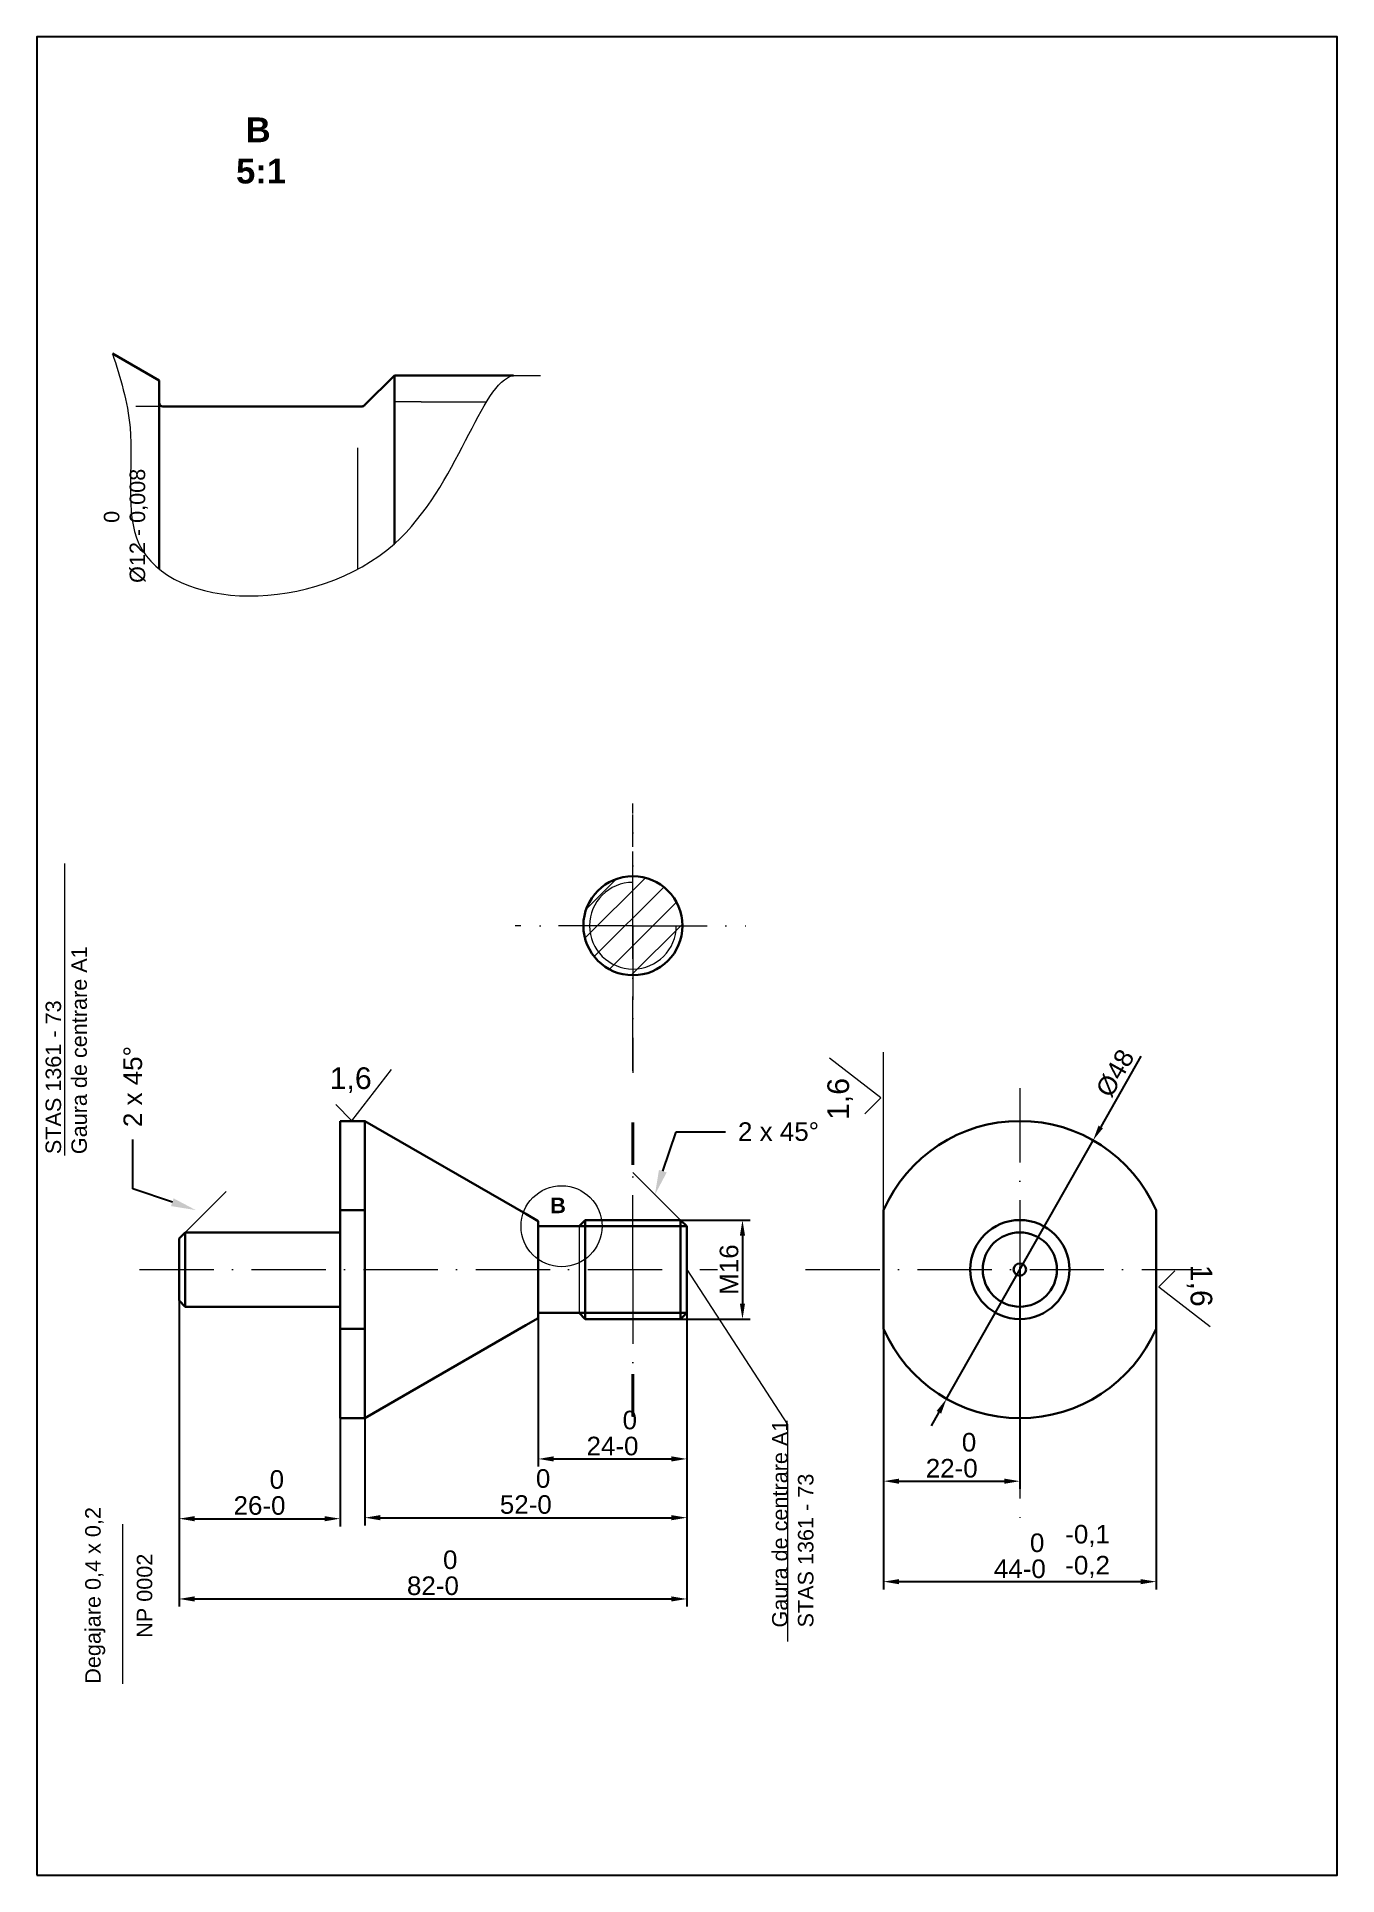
# Model space of a CAD drawing. Header units: millimetres. Extents: x 0 to 210, y 0 to 297.
import ezdxf
from ezdxf import colors
from ezdxf.entities.mleader import LeaderData, LeaderLine
from ezdxf.math import Vec2, Vec3

# ---------------------------------------------------------------- set-up
doc = ezdxf.new("R2010")
doc.units = ezdxf.units.MM
doc.linetypes.add('ACAD_ISO10W100', pattern=[18, 12, -3, 0, -3])
for name, color, linetype, lineweight in [('axa', 7, 'ACAD_ISO10W100', 0), ('contur', 7, 'Continuous', 30), ('cote', 7, 'Continuous', 0)]:
    doc.layers.add(name, color=color, linetype=linetype, lineweight=lineweight)
doc.styles.add('Annotative', font='Arial.ttf')
doc.styles.get("Standard").update_dxf_attribs({"font": 'Arial.ttf'})
doc.dimstyles.new('cote', dxfattribs={"dimtxt": 3, "dimasz": 2.5, "dimexe": 1.2465, "dimexo": 0.625, "dimtad": 1, "dimtxsty": 'Standard', "dimcen": 2.5, "dimadec": 0, "dimazin": 0, "dimtol": 1, "dimtm": 1e-09, "dimtfac": 1, "dimtmove": 0, "dimatfit": 3, "dimfxl": 1, "dimarcsym": 0})

# ---------------------------------------------------------------- blocks, each defined once
blk = doc.blocks.new('*D1')
at = {"layer": 'cote', "color": 0, "lineweight": -2, "transparency": 16777216}
for p, q in [((22.97, 97.22), (22.97, 56.35)), ((48.97, 97.22), (48.97, 56.35)), ((25.47, 57.6), (46.47, 57.6))]:
    blk.add_line(p, q, dxfattribs=at)
at = {"layer": 'cote', "color": 0, "transparency": 16777216}
for points in [[(25.47, 58.01), (25.47, 57.18), (22.97, 57.6)], [(46.47, 58.01), (46.47, 57.18), (48.97, 57.6)]]:
    blk.add_solid(points, dxfattribs=at)
at = {"layer": 'Defpoints', "color": 0, "transparency": 16777216}
for p in [(22.97, 97.84), (48.97, 97.84), (48.97, 57.6)]:
    blk.add_point(p, dxfattribs=at)
at = {"layer": 'cote', "color": 0, "transparency": 16777216, "insert": (35.97, 61.81), "char_height": 3, "attachment_point": 5}
blk.add_mtext('26\\S 0^ -0;', dxfattribs=at)
blk = doc.blocks.new('*D2')
at = {"layer": 'cote', "color": 0, "lineweight": -2, "transparency": 16777216}
for p, q in [((52.97, 97.22), (52.97, 56.51)), ((104.97, 97.22), (104.97, 56.51)), ((55.47, 57.76), (102.47, 57.76))]:
    blk.add_line(p, q, dxfattribs=at)
at = {"layer": 'cote', "color": 0, "transparency": 16777216}
for points in [[(55.47, 58.18), (55.47, 57.34), (52.97, 57.76)], [(102.47, 58.18), (102.47, 57.34), (104.97, 57.76)]]:
    blk.add_solid(points, dxfattribs=at)
at = {"layer": 'Defpoints', "color": 0, "transparency": 16777216}
for p in [(52.97, 97.84), (104.97, 97.84), (104.97, 57.76)]:
    blk.add_point(p, dxfattribs=at)
at = {"layer": 'cote', "color": 0, "transparency": 16777216, "insert": (78.97, 61.97), "char_height": 3, "attachment_point": 5}
blk.add_mtext('52\\S 0^ -0;', dxfattribs=at)
blk = doc.blocks.new('*D3')
at = {"layer": 'cote', "color": 0, "lineweight": -2, "transparency": 16777216}
for p, q in [((80.97, 90.22), (80.97, 66.01)), ((104.97, 90.22), (104.97, 66.01)), ((83.47, 67.25), (102.47, 67.25))]:
    blk.add_line(p, q, dxfattribs=at)
at = {"layer": 'cote', "color": 0, "transparency": 16777216}
for points in [[(83.47, 67.67), (83.47, 66.84), (80.97, 67.25)], [(102.47, 67.67), (102.47, 66.84), (104.97, 67.25)]]:
    blk.add_solid(points, dxfattribs=at)
at = {"layer": 'Defpoints', "color": 0, "transparency": 16777216}
for p in [(80.97, 90.84), (104.97, 90.84), (104.97, 67.25)]:
    blk.add_point(p, dxfattribs=at)
at = {"layer": 'cote', "color": 0, "transparency": 16777216, "insert": (92.97, 71.44), "char_height": 3, "attachment_point": 5}
blk.add_mtext('24\\S 0^ -0;', dxfattribs=at)
blk = doc.blocks.new('*D4')
at = {"layer": 'cote', "color": 0, "lineweight": -2, "transparency": 16777216}
for p, q in [((22.97, 97.22), (22.97, 43.39)), ((104.97, 97.22), (104.97, 43.39)), ((25.47, 44.63), (102.47, 44.63))]:
    blk.add_line(p, q, dxfattribs=at)
at = {"layer": 'cote', "color": 0, "transparency": 16777216}
for points in [[(25.47, 45.05), (25.47, 44.22), (22.97, 44.63)], [(102.47, 45.05), (102.47, 44.22), (104.97, 44.63)]]:
    blk.add_solid(points, dxfattribs=at)
at = {"layer": 'Defpoints', "color": 0, "transparency": 16777216}
for p in [(22.97, 97.84), (104.97, 97.84), (104.97, 44.63)]:
    blk.add_point(p, dxfattribs=at)
at = {"layer": 'cote', "color": 0, "transparency": 16777216, "insert": (63.97, 48.85), "char_height": 3, "attachment_point": 5}
blk.add_mtext('82\\S 0^ -0;', dxfattribs=at)
blk = doc.blocks.new('*D5')
at = {"layer": 'cote', "color": 0, "lineweight": -2, "transparency": 16777216}
for p, q in [((158.75, 98.22), (158.75, 62.41)), ((136.75, 97.22), (136.75, 62.41)), ((139.25, 63.66), (156.25, 63.66))]:
    blk.add_line(p, q, dxfattribs=at)
at = {"layer": 'cote', "color": 0, "transparency": 16777216}
for points in [[(139.25, 64.07), (139.25, 63.24), (136.75, 63.66)], [(156.25, 64.07), (156.25, 63.24), (158.75, 63.66)]]:
    blk.add_solid(points, dxfattribs=at)
at = {"layer": 'Defpoints', "color": 0, "transparency": 16777216}
for p in [(158.75, 98.84), (136.75, 97.84), (158.75, 63.66)]:
    blk.add_point(p, dxfattribs=at)
at = {"layer": 'cote', "color": 0, "transparency": 16777216, "insert": (147.75, 67.85), "char_height": 3, "attachment_point": 5}
blk.add_mtext('22\\S 0^ -0;', dxfattribs=at)
blk = doc.blocks.new('*D6')
at = {"layer": 'cote', "color": 0, "lineweight": -2, "transparency": 16777216}
for p, q in [((136.75, 97.22), (136.75, 46.18)), ((180.75, 97.22), (180.75, 46.18)), ((139.25, 47.43), (178.25, 47.43))]:
    blk.add_line(p, q, dxfattribs=at)
at = {"layer": 'cote', "color": 0, "transparency": 16777216}
for points in [[(139.25, 47.84), (139.25, 47.01), (136.75, 47.43)], [(178.25, 47.84), (178.25, 47.01), (180.75, 47.43)]]:
    blk.add_solid(points, dxfattribs=at)
at = {"layer": 'Defpoints', "color": 0, "transparency": 16777216}
for p in [(136.75, 97.84), (180.75, 97.84), (180.75, 47.43)]:
    blk.add_point(p, dxfattribs=at)
at = {"layer": 'cote', "color": 0, "transparency": 16777216, "insert": (158.75, 51.61), "char_height": 3, "attachment_point": 5}
blk.add_mtext('44\\S 0^ -0;', dxfattribs=at)
blk = doc.blocks.new('*D7')
at = {"layer": 'cote', "color": 0, "lineweight": -2, "transparency": 16777216}
for p, q in [((96.89, 105.84), (115.2, 105.84)), ((113.96, 103.34), (113.96, 92.34)), ((96.89, 89.84), (115.2, 89.84))]:
    blk.add_line(p, q, dxfattribs=at)
at = {"layer": 'cote', "color": 0, "transparency": 16777216}
for points in [[(113.54, 103.34), (114.37, 103.34), (113.96, 105.84)], [(113.54, 92.34), (114.37, 92.34), (113.96, 89.84)]]:
    blk.add_solid(points, dxfattribs=at)
at = {"layer": 'Defpoints', "color": 0, "transparency": 16777216}
for p in [(96.27, 105.84), (96.27, 89.84), (113.96, 89.84)]:
    blk.add_point(p, dxfattribs=at)
at = {"layer": 'cote', "color": 0, "transparency": 16777216, "insert": (111.8, 97.84), "char_height": 3, "width": 11.0356, "attachment_point": 5, "rotation": 90}
blk.add_mtext('M16', dxfattribs=at)
blk = doc.blocks.new('*D8')
at = {"layer": 'cote', "color": 0, "lineweight": -2, "transparency": 16777216}
for p, q in [((178.28, 132.3), (171.82, 120.9)), ((146.91, 76.96), (170.58, 118.72)), ((145.68, 74.79), (144.44, 72.62))]:
    blk.add_line(p, q, dxfattribs=at)
at = {"layer": 'cote', "color": 0, "transparency": 16777216}
for points in [[(171.45, 121.1), (172.18, 120.69), (170.58, 118.72)], [(145.31, 75), (146.04, 74.58), (146.91, 76.96)]]:
    blk.add_solid(points, dxfattribs=at)
at = {"layer": 'Defpoints', "color": 0, "transparency": 16777216}
for p in [(170.58, 118.72), (146.91, 76.96)]:
    blk.add_point(p, dxfattribs=at)
at = {"layer": 'cote', "color": 0, "transparency": 16777216, "insert": (174.16, 129.57), "char_height": 3, "attachment_point": 5, "rotation": 60.4499}
blk.add_mtext('%%C48', dxfattribs=at)
blk = doc.blocks.new('block')
at = {"layer": 'cote'}
for p, q in [((51.6, 125.02), (58.03, 133.31)), ((49.01, 127.61), (51.6, 125.02))]:
    blk.add_line(p, q, dxfattribs=at)
blk.add_attdef('1,6', (48.02, 130.14), '', height=3.5, dxfattribs=at)

msp = doc.modelspace()

# ---------------------------------------------------------------- hatches: boundary and pattern name
at = {"layer": 'cote'}
h = msp.add_hatch(dxfattribs=at)
h.set_pattern_fill('ANSI31', color=256)
h.paths.add_polyline_path([(96.27, 160.394, 0.4142136), (89.27, 153.394), (96.27, 153.394)], flags=17)
h.paths.add_polyline_path([(96.27, 161.394), (96.27, 153.394), (104.27, 153.394, 0.4142136)])
h.paths.add_polyline_path([(103.27, 153.394), (96.27, 153.394), (96.27, 146.394, 0.4142136)], flags=17)
h.paths.add_polyline_path([(104.27, 153.394), (103.27, 153.394, -0.4142136), (96.27, 146.394), (96.27, 145.394, 0.4142136)])
h.paths.add_polyline_path([(96.27, 153.394), (89.27, 153.394, 0.4142136), (96.27, 146.394)], flags=17)
h.paths.add_polyline_path([(89.27, 153.394), (88.27, 153.394, 0.4142136), (96.27, 145.394), (96.27, 146.394, -0.4142136)])
h.paths.add_polyline_path([(96.27, 160.394), (96.27, 161.394, 0.4142136), (88.27, 153.394), (89.27, 153.394, -0.4142136)])

# ---------------------------------------------------------------- linework, layer by layer
msp.add_lwpolyline([(0, 0), (210, 0), (210, 297), (0, 297)], close=True)
at = {"layer": 'axa'}
for p, q in [((96.27, 153.394), (96.27, 173.126)), ((96.27, 129.941), (96.27, 171.363)), ((96.27, 153.394), (77.238, 153.394)), ((96.27, 153.394), (114.479, 153.394)), ((96.27, 153.394), (96.27, 129.628)), ((158.746, 127.137), (158.746, 56.897)), ((96.27, 97.843), (96.27, 117.574)), ((136.746, 107.435), (136.746, 88.251)), ((180.746, 107.435), (180.746, 88.251)), ((16.58, 97.843), (109.941, 97.843)), ((96.27, 97.843), (96.27, 74.077)), ((124.137, 97.843), (188.105, 97.843))]:
    msp.add_line(p, q, dxfattribs=at)
at = {"layer": 'contur'}
for p, q in [((12.235, 245.814), (19.77, 241.464)), ((19.77, 241.464), (19.77, 238.293)), ((19.77, 241.464), (19.77, 237.893)), ((19.77, 241.464), (19.77, 210.982)), ((57.77, 242.293), (52.945, 237.469)), ((76.977, 242.293), (57.77, 242.293)), ((57.77, 242.293), (57.77, 215.111)), ((38.65, 237.293), (20.37, 237.293)), ((52.521, 237.293), (38.65, 237.293)), ((48.97, 121.843), (48.97, 73.843)), ((52.97, 121.843), (48.97, 121.843)), ((52.97, 121.843), (52.97, 73.843)), ((52.97, 121.843), (78.95, 106.843)), ((52.97, 107.435), (48.97, 107.435)), ((136.746, 107.435), (136.746, 88.251)), ((180.746, 107.435), (180.746, 88.251)), ((78.95, 106.843), (80.97, 105.677)), ((80.97, 105.677), (80.97, 90.009)), ((84.746, 104.843), (80.97, 104.843)), ((104.97, 104.843), (84.746, 104.843)), ((88.57, 105.843), (87.57, 104.843)), ((88.57, 105.843), (88.57, 89.843)), ((103.97, 105.843), (88.57, 105.843)), ((88.57, 105.843), (88.57, 89.843)), ((103.97, 105.843), (104.97, 104.843)), ((103.97, 105.843), (103.97, 89.843)), ((104.97, 104.843), (104.97, 90.843)), ((22.97, 102.843), (23.97, 103.843)), ((22.97, 102.843), (22.97, 92.843)), ((48.97, 103.843), (23.97, 103.843)), ((23.97, 103.843), (23.97, 91.843)), ((103.97, 97.843), (103.97, 89.843)), ((22.97, 92.843), (23.97, 91.843)), ((48.97, 91.843), (23.97, 91.843)), ((78.95, 88.843), (80.97, 90.009)), ((85.623, 90.843), (80.97, 90.843)), ((104.97, 90.843), (85.623, 90.843)), ((88.57, 89.843), (87.57, 90.843)), ((103.97, 89.843), (88.57, 89.843)), ((103.97, 89.843), (96.27, 89.843)), ((103.97, 89.843), (104.97, 90.843)), ((52.97, 88.251), (48.97, 88.251)), ((52.97, 73.843), (78.95, 88.843)), ((52.97, 73.843), (48.97, 73.843))]:
    msp.add_line(p, q, dxfattribs=at)
for centre, radius in [((96.27, 153.394), 8), ((158.746, 97.843), 8), ((158.746, 97.843), 6), ((158.746, 97.843), 1)]:
    msp.add_circle(centre, radius, dxfattribs=at)
for centre, radius, start, end in [((20.37, 237.893), 0.6, 180, 270), ((52.521, 237.893), 0.6, 270, 315), ((158.746, 97.843), 24, 23.55646, 156.44354), ((158.746, 97.843), 24, 203.55646, 336.44354)]:
    msp.add_arc(centre, radius, start, end, dxfattribs=at)
at = {"layer": 'cote'}
for p, q in [((76.977, 242.293), (81.333, 242.293)), ((62.065, 238), (57.77, 238)), ((62.065, 238), (72.604, 238)), ((20.77, 237.293), (15.979, 237.293)), ((51.77, 230.604), (51.77, 210.959)), ((4.532, 116.28), (4.532, 163.432)), ((136.746, 107.435), (136.746, 132.959)), ((103.97, 105.843), (96.27, 113.543)), ((23.97, 103.843), (30.577, 110.45)), ((87.57, 104.843), (87.57, 90.843)), ((104.97, 97.843), (121.203, 72.802)), ((121.203, 72.802), (121.203, 52.72)), ((13.826, 56.699), (13.826, 30.938)), ((121.203, 52.72), (121.203, 37.741))]:
    msp.add_line(p, q, dxfattribs=at)
at = {"layer": 'cote', "const_width": 0.5}
for points in [[(96.27, 121.609), (96.27, 121.609), (96.27, 114.725)], [(96.27, 74.077), (96.27, 74.077), (96.27, 80.961)]]:
    msp.add_lwpolyline(points, dxfattribs=at)
at = {"layer": 'cote'}
for centre, radius in [((84.746, 104.843), 6.54), ((158.746, 97.843), 8)]:
    msp.add_circle(centre, radius, dxfattribs=at)
msp.add_arc((96.27, 153.394), 7, 90, 0, dxfattribs=at)
msp.add_open_spline([(12.235, 245.814), (13.462, 241.952), (16.575, 232.153), (10.971, 204.209), (63.757, 203.379), (71.626, 241.237), (76.977, 242.293)], degree=3, knots=[0, 0, 0, 0, 12.2578512, 31.1039958, 72.3694994, 105.6524405, 105.6524405, 105.6524405, 105.6524405], dxfattribs=at)

# ---------------------------------------------------------------- block references
for p, rotation in [((261.307, 73.978), 90), ((56.186, 146.651), 270)]:
    msp.add_blockref('block', p, dxfattribs=dict(at, rotation=rotation)).add_auto_attribs({'1,6': '1,6'})
msp.add_blockref('block', (-0.73, -3.126), dxfattribs=at).add_auto_attribs({'1,6': '1,6'})

# ---------------------------------------------------------------- texts
at = {"layer": 'cote', "attachment_point": 1}
for s, width, gutter_width, heights, insert, char_height in [('{\\fArial|b1|i0|c0|p0; B\\P5:1}', 23.77263, 12.5, [0], (32.177, 283.964), 4), ('-0,1\\P-0,2', 12.70449, 51.612, [10.999], (166.079, 56.593), 3)]:
    msp.add_mtext_dynamic_manual_height_columns(s, width=width, gutter_width=gutter_width, heights=heights, dxfattribs=dict(at, insert=insert, char_height=char_height))
at = {"layer": 'cote', "char_height": 2.5, "attachment_point": 1, "rotation": 90, "style": 'Annotative'}
for s, insert, width in [('          0\\P%%C12 - 0,008', (10.83, 208.768), 22.94411), ('STAS 1361 - 73 \\PGaura de centrare A1', (1.421, 116.485), 52.45014), ('Gaura de centrare A1\\PSTAS 1361 - 73', (118.747, 40.018), 35.54081), ('Degajare 0,4 x 0,2', (7.815, 30.938), 39.16742), ('NP 0002', (16.147, 38.359), 27.44306)]:
    msp.add_mtext(s, dxfattribs=dict(at, insert=insert, width=width))
at = {"layer": 'cote', "insert": (82.916, 109.454), "char_height": 2.5, "width": 5.65349, "attachment_point": 1, "style": 'Annotative'}
msp.add_mtext('{\\fArial|b1|i0|c0|p34;B}', dxfattribs=at)

# ---------------------------------------------------------------- dimensions: what is measured, and where the dimension line sits
at = {"layer": 'cote'}
dim = msp.add_diameter_dim_2p(p1=(146.91, 76.965), p2=(170.583, 118.721), text='%%C48', dimstyle='cote', dxfattribs=at)
dim.commit()
dim.dimension.update_dxf_attribs({"geometry": '*D8', "text_midpoint": (176.105, 128.462), "dimtype": 163})
dim = msp.add_linear_dim(base=(113.956, 89.843), p1=(96.27, 105.843), p2=(96.27, 89.843), angle=90, text='M16', dimstyle='cote', dxfattribs=at)
dim.commit()
dim.dimension.update_dxf_attribs({"geometry": '*D7', "text_midpoint": (111.799, 97.843)})
for base, p1, p2, picture, middle in [((158.746, 63.657), (136.746, 97.843), (158.746, 98.843), '*D5', (147.746, 67.845)), ((48.97, 57.597), (22.97, 97.843), (48.97, 97.843), '*D1', (35.97, 61.811)), ((104.97, 44.632), (22.97, 97.843), (104.97, 97.843), '*D4', (63.97, 48.846)), ((104.97, 57.761), (52.97, 97.843), (104.97, 97.843), '*D2', (78.97, 61.975)), ((180.746, 47.426), (136.746, 97.843), (180.746, 97.843), '*D6', (158.746, 51.614)), ((104.97, 67.255), (80.97, 90.843), (104.97, 90.843), '*D3', (92.97, 71.443))]:
    dim = msp.add_linear_dim(base=base, p1=p1, p2=p2, dimstyle='cote', dxfattribs=at)
    dim.commit()
    dim.dimension.update_dxf_attribs({"geometry": picture, "text_midpoint": middle})

# ---------------------------------------------------------------- leaders
ml = msp.add_multileader_mtext('Standard', dxfattribs=at)
ml.set_content('2 x 45%%D', color=256)
ml.set_leader_properties()
ml.build(insert=Vec2(0, 0))
ctx = ml.context
ctx.base_point, ctx.char_height, ctx.plane_origin, ctx.plane_x_axis, ctx.plane_y_axis = Vec3(15.523, 118.861), 3, Vec3(25.683, 107.447), Vec3(0, 1), Vec3(-1, 0)
notes = []
notes.append((ctx, [(0, (1, 1, 0), (15.523, 110.861), (0, 1), 8, [(0, [(25.683, 107.447)], 0, [])])]))
ctx.mtext.insert, ctx.mtext.text_direction, ctx.mtext.rotation, ctx.mtext.flow_direction = Vec3(13.997, 120.861), Vec3(0, 1), 1.5707963, 5
ml = msp.add_multileader_mtext('Standard', dxfattribs=at)
ml.set_content('2 x 45%%D', color=256)
ml.set_leader_properties()
ml.build(insert=Vec2(0, 0))
ctx = ml.context
ctx.base_point, ctx.char_height, ctx.plane_origin = Vec3(111.236, 120.106), 3, Vec3(99.823, 109.946)
notes.append((ctx, [(0, (1, 1, 0), (103.236, 120.106), (1, 0), 8, [(0, [(99.823, 109.946)], 0, [])])]))
ctx.mtext.insert, ctx.mtext.flow_direction = Vec3(113.236, 121.632), 5
for ctx, leaders in notes:
    for number, flags, end, landing, length, lines in leaders:
        leader = LeaderData()
        leader.index, (leader.has_last_leader_line, leader.has_dogleg_vector, leader.attachment_direction) = number, flags
        leader.last_leader_point, leader.dogleg_vector, leader.dogleg_length = Vec3(end), Vec3(landing), length
        for number, points, colour, breaks in lines:
            line = LeaderLine()
            line.index, line.vertices, line.color, line.breaks = number, Vec3.list(points), colors.encode_raw_color(colour), breaks
            leader.lines.append(line)
        ctx.leaders.append(leader)

doc.saveas('drawing.dxf')
